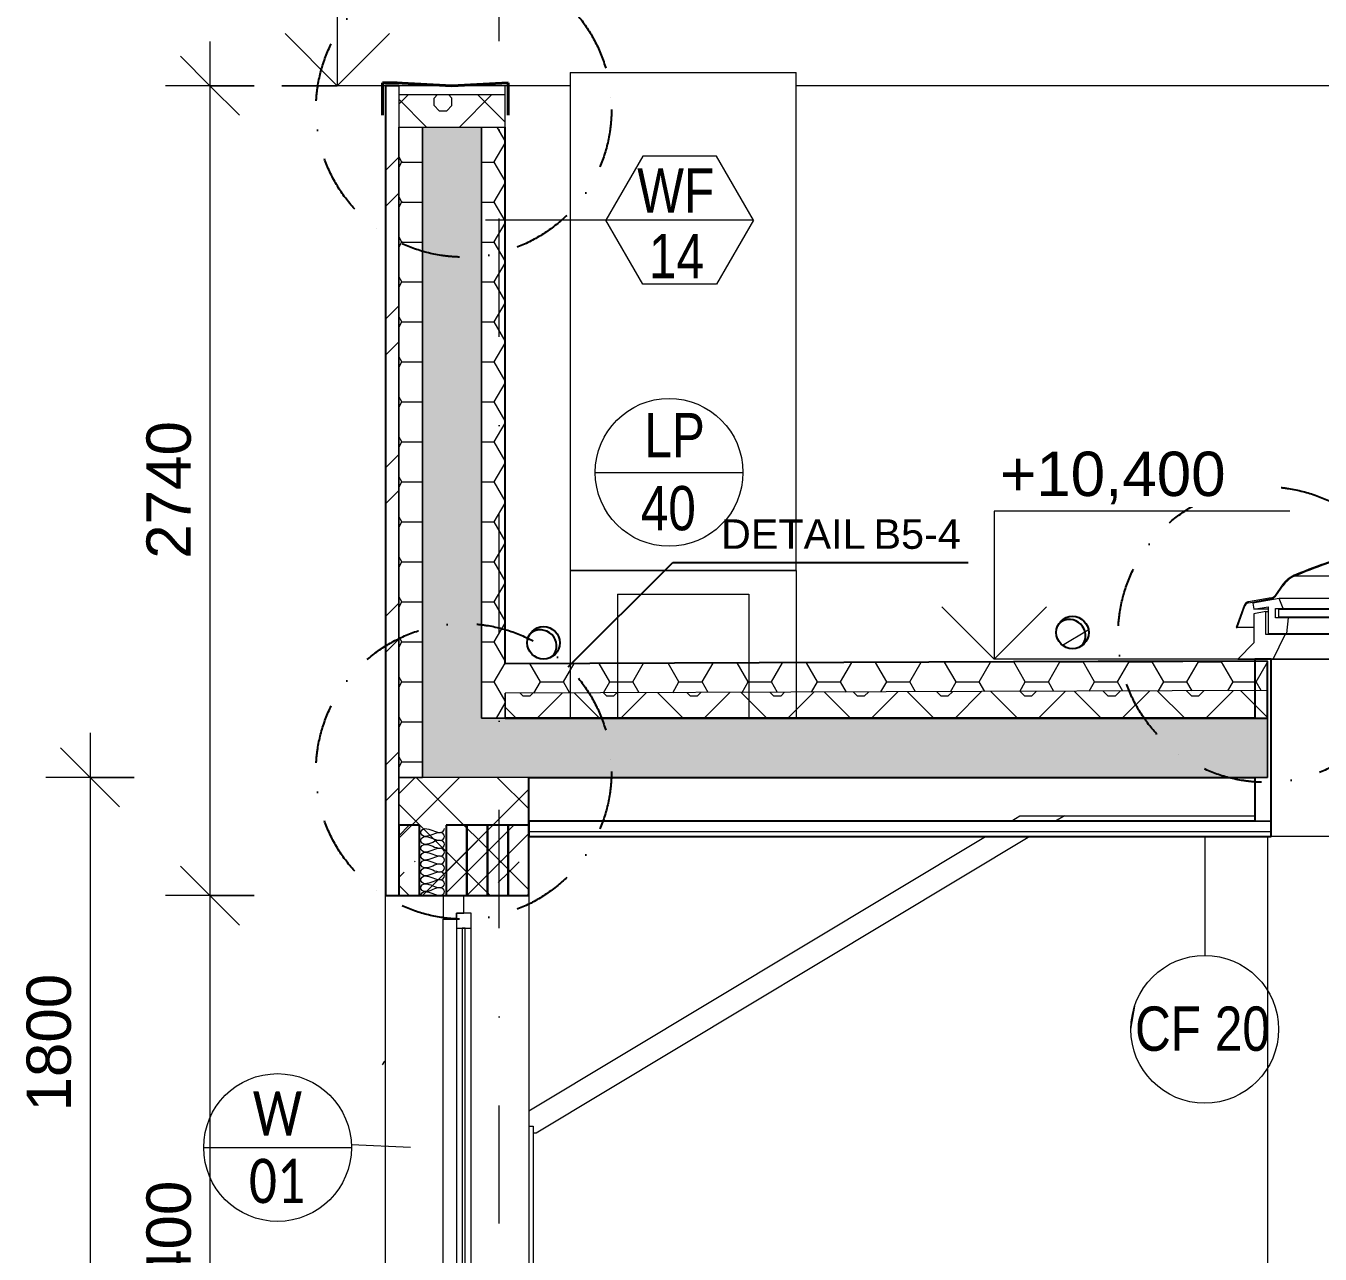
# Model space of a CAD drawing. Header units: millimetres. Extents: x -9657 to 178820, y -8645 to 72638.
# Drawn here: x -7003 to -2624, y 8387 to 12542 of the extents above; entities that cross this region are included whole.
import ezdxf

# ---------------------------------------------------------------- set-up
doc = ezdxf.new("R2010")
doc.units = ezdxf.units.MM
doc.linetypes.add('HA_DashDot_10mm-S3mm', pattern=[1000, 400, -300, 0, -300])
doc.linetypes.add('HA_DashDot_4mm-S1mm', pattern=[400, 200, -100, 0, -100])
for name, color, linetype, lineweight in [('A-____-____-DIMS', 9, 'Continuous', 5), ('A-____-____-DIMS-100', 9, 'Continuous', 5), ('A-CLNG-____-IDEN', 9, 'Continuous', 9), ('A-CLNG-____-MCUT', 9, 'Continuous', 25), ('A-CLNG-____-OTLN', 9, 'Continuous', 9), ('A-DETL-____-OTLN', 9, 'Continuous', 25), ('A-DETL-____-THIN', 9, 'Continuous', 9), ('A-DETL-____-WIDE', 9, 'Continuous', 40), ('A-DETL-GENF-OTLN', 9, 'Continuous', 9), ('A-FLOR-____-MCUT', 9, 'Continuous', 25), ('A-FLOR-____-OVHD', 9, 'HA_DashDot_4mm-S1mm', 25), ('A-FLOR-____-PATT', 9, 'Continuous', 25), ('A-GENM-____-MCUT', 9, 'Continuous', 25), ('A-GENM-____-OTLN', 9, 'Continuous', 9), ('A-GLAZ-____-IDEN', 9, 'Continuous', 9), ('A-GLAZ-____-MCUT', 9, 'Continuous', 5), ('A-GLAZ-____-OTLN', 9, 'Continuous', 5), ('A-ROOF-____-MCUT', 9, 'Continuous', 25), ('A-ROOF-____-OTLN', 9, 'Continuous', 9), ('A-ROOF-____-PATT', 9, 'Continuous', 25), ('A-WALL-____-MCUT', 9, 'Continuous', 25), ('A-WALL-____-OTLN', 9, 'Continuous', 9), ('A-WALL-____-PATT', 9, 'Continuous', 25), ('G-____-____-DIMS', 9, 'Continuous', 5), ('G-____-____-TEXT', 9, 'Continuous', 5), ('I-WALL-____-MCUT', 9, 'Continuous', 25), ('I-WALL-____-OTLN', 9, 'Continuous', 9), ('S-GRID-____-OTLN', 9, 'Continuous', 5)]:
    doc.layers.add(name, color=color, linetype=linetype, lineweight=lineweight)
doc.styles.add('Arial_1', font='arial.ttf', dxfattribs={"height": 150})
doc.styles.add('Arial_2', font='arial.ttf', dxfattribs={"height": 100})
doc.styles.add('Arial_3', font='arial.ttf', dxfattribs={"width": 0.8, "height": 150})
doc.styles.add('Calibri', font='calibri.ttf', dxfattribs={"width": 0.8, "height": 150})
doc.dimstyles.new('Inner_Dimensions_1', dxfattribs={"dimscale": 304.8, "dimtxt": 153.03891, "dimasz": 0.656168, "dimexe": 0.492126, "dimexo": 0.0625, "dimgap": 0.065617, "dimtad": 1, "dimdec": 0, "dimzin": 0, "dimdsep": 46, "dimtxsty": 'Arial_1', "dimblk1": 'OBLIQUE', "dimblk2": 'OBLIQUE', "dimsah": 1, "dimcen": 0.09, "dimdle": 0.492126, "dimazin": 0, "dimtfac": 1, "dimtdec": 4, "dimtix": 1, "dimtmove": 0, "dimatfit": 3, "dimfxl": 0.492126, "dimfxlon": 1, "dimtvp": 1, "dimtolj": 1, "dimtzin": 0, "dimlwd": 9, "dimlwe": 9, "dimarcsym": 2})
pattern_1 = [(0, (-4910.684, 1865.4), (117.188, 67.658), [78.125, -156.25]), (120, (-4910.684, 1865.4), (-117.18755, 67.6588), [78.125, -156.25]), (60, (-4910.684, 1865.4), (0.00045, 135.3168), [0, -156.25, 78.125, 0])]
pattern_2 = [(45, (-4839.97, 1865.4), (-141.4214, 141.4214), []), (0, (-4614.63, 1931.64), (141.421, 141.421), [25, -257.843]), (45, (-4589.63, 1931.64), (-141.4214, 141.4214), [25, -175]), (90, (-4571.95, 1949.32), (-141.421, 141.421), [25, -257.843]), (135, (-4571.95, 1974.32), (-141.4214, -141.4214), [25, -175]), (0, (-4614.63, 1992), (141.421, 141.421), [25, -257.843]), (45, (-4632.3, 1974.32), (-141.4214, 141.4214), [25, -175]), (90, (-4632.31, 1949.32), (-141.421, 141.421), [25, -257.843]), (135, (-4614.63, 1931.64), (-141.4214, -141.4214), [25, -175]), (135, (-4647.13, 1865.4), (-141.4214, -141.4214), [])]
pattern_3 = [(45, (-4910.68, 1865.4), (-176.777, 176.777), []), (45, (-4839.97, 1865.4), (-176.777, 176.777), []), (45, (-4698.55, 1865.4), (-106.066, 247.487), [100, -50, 3.353, -46.647])]

# ---------------------------------------------------------------- blocks, each defined once
blk = doc.blocks.new('HA_WD_SinglePanel - 1000x2400-1662822-ŘEZ 3-3 OBJEKT C')
at = {"layer": 'A-GLAZ-____-MCUT', "color": 250}
for p, q in [((-5521.8, 6450), (-5591.8, 6450)), ((-5591.8, 6450), (-5591.8, 6370)), ((-5521.8, 6390), (-5521.8, 6450)), ((-5591.8, 6370), (-5546.8, 6370)), ((-5496.8, 6390), (-5546.8, 6390)), ((-5546.8, 6390), (-5546.8, 6340)), ((-5546.8, 6370), (-5546.8, 6390)), ((-5546.8, 6390), (-5521.8, 6390)), ((-5496.8, 6340), (-5496.8, 6390)), ((-5546.8, 6340), (-5496.8, 6340)), ((-5526.8, 6340), (-5526.8, 4160)), ((-5516.8, 6340), (-5526.8, 6340)), ((-5516.8, 4160), (-5516.8, 6340)), ((-5546.8, 4130), (-5591.8, 4130)), ((-5591.8, 4130), (-5591.8, 4050)), ((-5496.8, 4160), (-5546.8, 4160)), ((-5546.8, 4160), (-5546.8, 4110)), ((-5546.8, 4110), (-5546.8, 4130)), ((-5526.8, 4160), (-5516.8, 4160)), ((-5496.8, 4110), (-5496.8, 4160)), ((-5546.8, 4110), (-5496.8, 4110)), ((-5521.8, 4110), (-5546.8, 4110)), ((-5521.8, 4050), (-5521.8, 4110)), ((-5591.8, 4050), (-5521.8, 4050))]:
    blk.add_line(p, q, dxfattribs=at)
at = {"layer": 'A-GLAZ-____-OTLN', "color": 250}
for p, q in [((-5591.8, 4130), (-5591.8, 6370)), ((-5546.8, 6340), (-5546.8, 4160)), ((-5496.8, 4160), (-5496.8, 6340))]:
    blk.add_line(p, q, dxfattribs=at)
blk = doc.blocks.new('Roof-Windows_VELUX_CXP_ISD-1 - CXP size 900x1200 _090120_-1781143-ŘEZ 3-3 OBJEKT C')
at = {"layer": 'A-GLAZ-____-MCUT', "color": 250}
for p, q in [((-1913.6, 10754.5), (-2509.9, 10754.5)), ((-2509.9, 10751.4), (-1913.6, 10751.4)), ((-2752.2, 10649.9), (-2776.1, 10615.7)), ((-2773.7, 10614), (-2749.8, 10648.2)), ((-2711.5, 10683.8), (-2710.2, 10681)), ((-2710.2, 10681), (-2711.5, 10683.8)), ((-1713.4, 10681), (-1712.1, 10683.8)), ((-1712.1, 10683.8), (-1713.4, 10681)), ((-1673.8, 10648.2), (-1649.9, 10614)), ((-1647.5, 10615.7), (-1671.3, 10649.9)), ((-2789.1, 10607.4), (-2865.9, 10593.9)), ((-2865.4, 10590.9), (-2788.5, 10604.5)), ((-2762.5, 10605.1), (-2852.1, 10589.3)), ((-2749.3, 10570.8), (-2762.5, 10605.1)), ((-1661.1, 10605.1), (-1674.3, 10570.8)), ((-1571.4, 10589.3), (-1661.1, 10605.1)), ((-1635.1, 10604.5), (-1558.2, 10590.9)), ((-1557.7, 10593.9), (-1634.5, 10607.4)), ((-2881.3, 10581), (-2908.3, 10506.9)), ((-2905.1, 10506.9), (-2878.4, 10580)), ((-2852.1, 10589.3), (-2848.5, 10568.6)), ((-2848.5, 10568.6), (-2799.3, 10577.3)), ((-2807.3, 10560.7), (-2848.3, 10553.4)), ((-2807.3, 10483), (-2807.3, 10560.7)), ((-2799.3, 10577.3), (-2799.3, 10487.2)), ((-2775.3, 10539.2), (-2775.3, 10570.8)), ((-2775.3, 10570.8), (-2749.3, 10570.8)), ((-1659.1, 10567.4), (-2764.5, 10567.4)), ((-2764.5, 10567.4), (-2764.5, 10543.4)), ((-1674.3, 10570.8), (-1648.3, 10570.8)), ((-1659.1, 10543.4), (-1659.1, 10567.4)), ((-1648.3, 10570.8), (-1648.3, 10539.2)), ((-1624.3, 10487.2), (-1624.3, 10577.3)), ((-1624.3, 10577.3), (-1575.1, 10568.6)), ((-1575.3, 10553.4), (-1616.3, 10560.7)), ((-1616.3, 10560.7), (-1616.3, 10483)), ((-1575.1, 10568.6), (-1571.4, 10589.3)), ((-1545.2, 10580), (-1518.5, 10506.9)), ((-1515.3, 10506.9), (-1542.3, 10581)), ((-2848.3, 10553.4), (-2848.3, 10454.7)), ((-2731.1, 10539.2), (-2775.3, 10539.2)), ((-2764.5, 10543.4), (-1659.1, 10543.4)), ((-2736.6, 10487.2), (-2731.1, 10539.2)), ((-1648.3, 10539.2), (-1692.5, 10539.2)), ((-1692.5, 10539.2), (-1687, 10487.2)), ((-1575.3, 10454.7), (-1575.3, 10553.4)), ((-2908.3, 10506.9), (-2905.1, 10506.9)), ((-2742.6, 10483), (-2807.3, 10483)), ((-2799.3, 10487.2), (-2736.6, 10487.2)), ((-2782.3, 10400), (-2742.6, 10483)), ((-1687, 10487.2), (-1624.3, 10487.2)), ((-1681, 10483), (-1641.3, 10400)), ((-1616.3, 10483), (-1681, 10483)), ((-1518.5, 10506.9), (-1515.3, 10506.9)), ((-2848.3, 10454.7), (-2901.8, 10400)), ((-1521.8, 10400), (-1575.3, 10454.7)), ((-2901.8, 10400), (-2782.3, 10400)), ((-1641.3, 10400), (-1521.8, 10400))]:
    blk.add_line(p, q, dxfattribs=at)
for centre, radius, start, end in [((-2074.8, 9191.5), 1622.4, 105.5571, 113.1042), ((-2074.8, 9191.5), 1619.4, 105.5867, 113.1019), ((-2348.8, 9191.5), 1622.4, 66.8958, 74.4429), ((-2348.8, 9191.5), 1619.4, 66.8981, 74.4133), ((-2670.2, 10592.7), 100, 114.3422, 145.0985), ((-2670.2, 10592.7), 97, 114.3422, 145.0985), ((-1753.4, 10592.7), 97, 34.9015, 65.6578), ((-1753.4, 10592.7), 100, 34.9015, 65.6578), ((-2792.5, 10627.1), 20, 279.9932, 325.0985), ((-2792.5, 10627.1), 23, 279.9932, 325.0985), ((-1631.1, 10627.1), 23, 214.9015, 260.0068), ((-1631.1, 10627.1), 20, 214.9015, 260.0068), ((-2862.5, 10574.2), 20, 99.9932, 159.9502), ((-2862.5, 10574.2), 17, 99.9932, 159.9502), ((-1561.1, 10574.2), 17, 20.0498, 80.0068), ((-1561.1, 10574.2), 20, 20.0498, 80.0068)]:
    blk.add_arc(centre, radius, start, end, dxfattribs=at)
at = {"layer": 'A-GLAZ-____-OTLN', "color": 250}
for p, q in [((-2059.3, 10787.9), (-2364.3, 10787.9)), ((-1713.4, 10681), (-2710.2, 10681)), ((-1713.4, 10681), (-2710.2, 10681)), ((-1661.1, 10605.1), (-2762.5, 10605.1)), ((-2799.3, 10568.6), (-2848.5, 10568.6)), ((-2807.3, 10560.7), (-2799.3, 10560.7)), ((-2749.3, 10570.8), (-1674.3, 10570.8)), ((-1575.1, 10568.6), (-1624.3, 10568.6)), ((-1624.3, 10560.7), (-1616.3, 10560.7)), ((-1692.5, 10539.2), (-2731.1, 10539.2)), ((-2848.3, 10506.9), (-2905.1, 10506.9)), ((-1681, 10483), (-2742.6, 10483)), ((-2736.6, 10487.2), (-1687, 10487.2)), ((-1518.5, 10506.9), (-1575.3, 10506.9)), ((-2782.3, 10400), (-1641.3, 10400))]:
    blk.add_line(p, q, dxfattribs=at)
for points in [[(-2364.3, 10787.9), (-2388.8, 10783.4), (-2437.6, 10773.4), (-2485.9, 10761.2), (-2509.9, 10754.5)], [(-2059.3, 10787.9), (-2034.8, 10783.4), (-1985.9, 10773.4), (-1937.6, 10761.2), (-1913.6, 10754.5)], [(-2567.4, 10734.2), (-2547.5, 10740.5), (-2527.4, 10746.5), (-2507.3, 10752.1)], [(-1916.3, 10752.1), (-1895.8, 10746.4), (-1875.3, 10740.3), (-1855, 10733.8)], [(-2710.2, 10681), (-2675.3, 10695.9), (-2639.8, 10709.6), (-2603.9, 10722)], [(-1819.7, 10722), (-1783.8, 10709.6), (-1748.4, 10695.9), (-1713.4, 10681)], [(-2734.4, 10665.4), (-2733, 10666.7), (-2731.5, 10667.9), (-2730, 10669.1)], [(-1693.6, 10669.1), (-1692.1, 10667.9), (-1690.6, 10666.7), (-1689.2, 10665.4)], [(-2788.5, 10604.5), (-2787, 10604.7), (-2784.1, 10605.5), (-2780.1, 10607.6), (-2776.5, 10610.4), (-2774.5, 10612.7), (-2773.7, 10614)], [(-1649.9, 10614), (-1649.1, 10612.7), (-1647.1, 10610.4), (-1643.5, 10607.6), (-1639.5, 10605.5), (-1636.6, 10604.7), (-1635.1, 10604.5)]]:
    blk.add_open_spline(points, degree=3, dxfattribs=at)
for points, knots in [([(-2523.5, 10750.6), (-2529.3, 10749), (-2551, 10742.6), (-2572.5, 10735.8), (-2588.3, 10730.5)], [0.4504462, 0.4504462, 0.4504462, 0.4504462, 0.5, 0.6371976, 0.6371976, 0.6371976, 0.6371976]), ([(-2446.3, 10770.8), (-2448.6, 10770.3), (-2457.2, 10768.2), (-2465.8, 10766.1), (-2472.1, 10764.5)], [0.23055033, 0.23055033, 0.23055033, 0.23055033, 0.25, 0.3038544, 0.3038544, 0.3038544, 0.3038544]), ([(-1951.5, 10764.5), (-1957.8, 10766.1), (-1966.4, 10768.2), (-1975, 10770.3), (-1977.3, 10770.8)], [-0.3038544, -0.3038544, -0.3038544, -0.3038544, -0.25, -0.23055033, -0.23055033, -0.23055033, -0.23055033]), ([(-1835.3, 10730.5), (-1851, 10735.8), (-1872.6, 10742.6), (-1894.3, 10749), (-1900.1, 10750.6)], [-0.6371976, -0.6371976, -0.6371976, -0.6371976, -0.5, -0.4504462, -0.4504462, -0.4504462, -0.4504462]), ([(-2618.7, 10720), (-2621.5, 10719), (-2652.7, 10707.8), (-2683.6, 10695.7), (-2711.5, 10683.8)], [0.7257366, 0.7257366, 0.7257366, 0.7257366, 0.75, 1, 1, 1, 1]), ([(-1712.1, 10683.8), (-1740, 10695.7), (-1770.9, 10707.8), (-1802.1, 10719), (-1804.9, 10720)], [-1, -1, -1, -1, -0.75, -0.7257366, -0.7257366, -0.7257366, -0.7257366]), ([(-2736.4, 10667.7), (-2737.9, 10666.3), (-2743.7, 10660.9), (-2748.8, 10654.8), (-2752.2, 10649.9)], [0.5552585, 0.5552585, 0.5552585, 0.5552585, 0.6666667, 1, 1, 1, 1]), ([(-2711.5, 10683.8), (-2716.9, 10681.3), (-2723.8, 10677.4), (-2730.3, 10672.7), (-2731.8, 10671.4)], [0, 0, 0, 0, 0.3333333, 0.4447415, 0.4447415, 0.4447415, 0.4447415]), ([(-1691.8, 10671.4), (-1693.3, 10672.7), (-1699.7, 10677.4), (-1706.6, 10681.3), (-1712.1, 10683.8)], [-0.4447415, -0.4447415, -0.4447415, -0.4447415, -0.3333333, 0, 0, 0, 0]), ([(-1671.3, 10649.9), (-1674.8, 10654.8), (-1679.9, 10660.9), (-1685.7, 10666.3), (-1687.2, 10667.7)], [-1, -1, -1, -1, -0.6666667, -0.5552585, -0.5552585, -0.5552585, -0.5552585]), ([(-2865.9, 10593.9), (-2867.7, 10593.6), (-2870.2, 10592.8), (-2873.2, 10591.1), (-2875, 10589.8), (-2876.3, 10588.6), (-2877.5, 10587.4), (-2879.4, 10585), (-2880.7, 10582.7), (-2881.3, 10581)], [0, 0, 0, 0, 0.25, 0.375, 0.5, 0.5625, 0.625, 0.75, 1, 1, 1, 1]), ([(-1542.3, 10581), (-1543, 10582.7), (-1544.1, 10585), (-1546.3, 10587.7), (-1547.9, 10589.2), (-1549.3, 10590.3), (-1550.7, 10591.3), (-1553.4, 10592.8), (-1555.9, 10593.6), (-1557.7, 10593.9)], [-1, -1, -1, -1, -0.75, -0.625, -0.5, -0.4375, -0.375, -0.25, 0, 0, 0, 0])]:
    blk.add_open_spline(points, degree=3, knots=knots, dxfattribs=at)
blk = doc.blocks.new('HA_GM_Gutter_Facade - HA_GM_Gutter_Facade TP02-2051029-ŘEZ 3-3 OBJEKT C')
at = {"layer": 'A-GENM-____-OTLN', "color": 50}
for p, q in [((-5796.3, 9027), (-5788.8, 9040)), ((-5788.8, 9040), (-5786.8, 9040))]:
    blk.add_line(p, q, dxfattribs=at)
blk = doc.blocks.new('HA_GM_Generic Box - VRV Jednotka-1789997-ŘEZ 3-3 OBJEKT C')
at = {"layer": 'A-GENM-____-OTLN', "color": 50}
for p, q in [((-5161.8, 12385), (-4396.8, 12385)), ((-5161.8, 12385), (-5161.8, 10700)), ((-4396.8, 10700), (-4396.8, 12385)), ((-4396.8, 10700), (-5161.8, 10700))]:
    blk.add_line(p, q, dxfattribs=at)
blk = doc.blocks.new('TB_Porotherm KP7_1250mm - TB_Porotherm KP7_1250mm-V24-ŘEZ 3-3 OBJEKT C')
at = {"layer": 'A-GENM-____-OTLN', "lineweight": 5}
h = blk.add_hatch(dxfattribs=at)
h.set_pattern_fill('FP_8', color=256, style=0, pattern_type=2)
h.set_pattern_definition(pattern_3)
h.paths.add_polyline_path([(-5301.8, 9600), (-5301.8, 9838), (-5371.8, 9838), (-5371.8, 9600)])
at = {"layer": 'A-GENM-____-MCUT', "color": 10}
for p, q in [((-5301.8, 9838), (-5371.8, 9838)), ((-5371.8, 9838), (-5371.8, 9600)), ((-5301.8, 9600), (-5301.8, 9838)), ((-5371.8, 9600), (-5301.8, 9600))]:
    blk.add_line(p, q, dxfattribs=at)
blk = doc.blocks.new('TB_Porotherm KP7_1250mm - TB_Porotherm KP7_1250mm-V25-ŘEZ 3-3 OBJEKT C')
at = {"layer": 'A-GENM-____-OTLN', "lineweight": 5}
h = blk.add_hatch(dxfattribs=at)
h.set_pattern_fill('FP_8', color=256, style=0, pattern_type=2)
h.set_pattern_definition(pattern_3)
h.paths.add_polyline_path([(-5371.8, 9600), (-5371.8, 9838), (-5441.8, 9838), (-5441.8, 9600)])
at = {"layer": 'A-GENM-____-MCUT', "color": 10}
for p, q in [((-5371.8, 9838), (-5441.8, 9838)), ((-5441.8, 9838), (-5441.8, 9600)), ((-5371.8, 9600), (-5371.8, 9838)), ((-5441.8, 9600), (-5371.8, 9600))]:
    blk.add_line(p, q, dxfattribs=at)
blk = doc.blocks.new('TB_Porotherm KP7_1250mm - TB_Porotherm KP7_1250mm-V26-ŘEZ 3-3 OBJEKT C')
at = {"layer": 'A-GENM-____-OTLN', "lineweight": 5}
h = blk.add_hatch(dxfattribs=at)
h.set_pattern_fill('FP_8', color=256, style=0, pattern_type=2)
h.set_pattern_definition(pattern_3)
h.paths.add_polyline_path([(-5441.8, 9600), (-5441.8, 9838), (-5511.8, 9838), (-5511.8, 9600)])
at = {"layer": 'A-GENM-____-MCUT', "color": 10}
for p, q in [((-5441.8, 9838), (-5511.8, 9838)), ((-5511.8, 9838), (-5511.8, 9600)), ((-5441.8, 9600), (-5441.8, 9838)), ((-5511.8, 9600), (-5441.8, 9600))]:
    blk.add_line(p, q, dxfattribs=at)
blk = doc.blocks.new('TB_Porotherm KP7_1250mm - TB_Porotherm KP7_1250mm-V27-ŘEZ 3-3 OBJEKT C')
at = {"layer": 'A-GENM-____-OTLN', "lineweight": 5}
h = blk.add_hatch(dxfattribs=at)
h.set_pattern_fill('FP_8', color=256, style=0, pattern_type=2)
h.set_pattern_definition(pattern_3)
h.paths.add_polyline_path([(-5511.8, 9600), (-5511.8, 9838), (-5581.8, 9838), (-5581.8, 9600)])
at = {"layer": 'A-GENM-____-MCUT', "color": 10}
for p, q in [((-5511.8, 9838), (-5581.8, 9838)), ((-5581.8, 9838), (-5581.8, 9600)), ((-5511.8, 9600), (-5511.8, 9838)), ((-5581.8, 9600), (-5511.8, 9600))]:
    blk.add_line(p, q, dxfattribs=at)
blk = doc.blocks.new('TB_Porotherm KP7_1250mm - TB_Porotherm KP7_1250mm-V28-ŘEZ 3-3 OBJEKT C')
at = {"layer": 'A-GENM-____-OTLN', "lineweight": 5}
h = blk.add_hatch(dxfattribs=at)
h.set_pattern_fill('FP_8', color=256, style=0, pattern_type=2)
h.set_pattern_definition(pattern_3)
h.paths.add_polyline_path([(-5741.8, 9600), (-5671.8, 9600), (-5671.8, 9838), (-5741.8, 9838)])
at = {"layer": 'A-GENM-____-MCUT', "color": 10}
for p, q in [((-5671.8, 9838), (-5741.8, 9838)), ((-5741.8, 9838), (-5741.8, 9600)), ((-5671.8, 9600), (-5671.8, 9838)), ((-5741.8, 9600), (-5671.8, 9600))]:
    blk.add_line(p, q, dxfattribs=at)
blk = doc.blocks.new('HA_GM_Opening_Circle_WallBased - Default-2049002-ŘEZ 3-3 OBJEKT C')
at = {"layer": 'A-DETL-GENF-OTLN', "color": 10, "lineweight": 25}
blk.add_circle((-3461.8, 10490), 55, dxfattribs=at)
blk.add_arc((-3472.8, 10479), 55, 323.1301, 126.8699, dxfattribs=at)
blk = doc.blocks.new('HA_GM_Opening_Circle_WallBased - Default-2049040-ŘEZ 3-3 OBJEKT C')
at = {"layer": 'A-DETL-GENF-OTLN', "color": 10, "lineweight": 25}
blk.add_circle((-5251.8, 10455), 55, dxfattribs=at)
blk.add_arc((-5262.8, 10444), 55, 323.1301, 126.8699, dxfattribs=at)
blk = doc.blocks.new('185-01_OBJEKT C_Central_rvt-1-ŘEZ 3-3 OBJEKT C')
at = {"layer": 'A-FLOR-____-PATT', "lineweight": 9}
h = blk.add_hatch(color=254, dxfattribs=at)
h.paths.add_polyline_path([(-5661.8, 10000), (-2801.8, 10000), (-2801.8, 10200), (-5661.8, 10200)])
h.paths.add_polyline_path([(-726.8, 10000), (-476.8, 10000), (-476.8, 10200), (-1621.8, 10200), (-1621.8, 10000), (-824.9, 10000)])
at = {"layer": 'A-ROOF-____-PATT', "lineweight": 5}
h = blk.add_hatch(dxfattribs=at)
h.set_pattern_fill('FP_5', color=250, style=0, pattern_type=2)
h.set_pattern_definition(pattern_1)
h.paths.add_polyline_path([(-5381.8, 10284.3), (-2801.8, 10293.4), (-2801.8, 10393.4), (-5381.8, 10384.3)])
h.paths.add_polyline_path([(-1621.8, 10297.5), (-926.8, 10300), (-926.8, 10400), (-1621.8, 10397.6)])
h = blk.add_hatch(dxfattribs=at)
h.set_pattern_fill('FP_1', color=250, style=0, pattern_type=2)
h.set_pattern_definition(pattern_2)
h.paths.add_polyline_path([(-5381.8, 10200), (-2801.8, 10200), (-2801.8, 10293.4), (-5381.8, 10284.3), (-5381.8, 10263)])
h.paths.add_polyline_path([(-926.8, 10200), (-926.8, 10300), (-1621.8, 10297.5), (-1621.8, 10200), (-1521.8, 10200)])
at = {"layer": 'A-WALL-____-PATT', "lineweight": 5}
h = blk.add_hatch(dxfattribs=at)
h.set_pattern_fill('FP_6', color=250, style=0, pattern_type=2)
h.set_pattern_definition([(45, (-4910.7, 1865.4), (-251.447, 251.447), []), (45, (-4910.7, 2246.4), (-251.447, 251.447), [])])
h.paths.add_polyline_path([(-5786.8, 3300), (-5741.8, 3300), (-5741.8, 4050), (-5786.8, 4050)])
h.paths.add_polyline_path([(-5786.8, 6450), (-5741.8, 6450), (-5741.8, 7200), (-5786.8, 7200)])
h.paths.add_polyline_path([(-5741.8, 9600), (-5741.8, 12340), (-5786.8, 12340), (-5786.8, 9600)])
h = blk.add_hatch(dxfattribs=at)
h.set_pattern_fill('FP_5', color=250, style=0, pattern_type=2)
h.set_pattern_definition(pattern_1)
h.paths.add_polyline_path([(-5661.8, 10000), (-5661.8, 12200), (-5741.8, 12200), (-5741.8, 10000), (-5703.3, 10000)])
at = {"layer": 'A-WALL-____-PATT', "lineweight": 9}
blk.add_hatch(color=254, dxfattribs=at).paths.add_polyline_path([(-5461.8, 10200), (-5461.8, 12200), (-5661.8, 12200), (-5661.8, 10200), (-5529.1, 10200)])
at = {"layer": 'A-WALL-____-PATT', "lineweight": 5}
h = blk.add_hatch(dxfattribs=at)
h.set_pattern_fill('FP_5', color=250, style=0, pattern_type=2)
h.set_pattern_definition(pattern_1)
h.paths.add_polyline_path([(-5442, 10200), (-5381.8, 10200), (-5381.8, 12200), (-5461.8, 12200), (-5461.8, 10200)])
h = blk.add_hatch(dxfattribs=at)
h.set_pattern_fill('FP_2', color=250, style=0, pattern_type=2)
h.set_pattern_definition([(45, (-4910.68, 1865.4), (-212.132, 212.132), []), (45, (-4760.68, 1865.4), (-212.132, 212.132), []), (315, (-4910.68, 1865.4), (212.132, 212.132), []), (315, (-4760.68, 1865.4), (212.132, 212.132), [])])
h.paths.add_polyline_path([(-5741.8, 7070), (-5661.8, 7070), (-5661.8, 7200), (-5741.8, 7200)])
h.paths.add_polyline_path([(-5741.8, 9600), (-5301.8, 9600), (-5301.8, 10000), (-5741.8, 10000), (-5741.8, 9950.5)])
at = {"layer": 'A-CLNG-____-MCUT', "color": 10}
for p, q in [((-2844.3, 9852), (-5301.8, 9852)), ((-5301.8, 9852), (-5301.8, 9800)), ((-2789.3, 9800), (-2789.3, 9852)), ((-5301.8, 9800), (-2789.3, 9800))]:
    blk.add_line(p, q, dxfattribs=at)
at = {"layer": 'A-CLNG-____-MCUT', "color": 50, "lineweight": 9}
for p, q in [((-2789.3, 9816), (-5301.8, 9816)), ((-2789.3, 9852), (-2844.3, 9852))]:
    blk.add_line(p, q, dxfattribs=at)
at = {"layer": 'A-CLNG-____-OTLN', "color": 50}
blk.add_line((-1634.3, 9800), (-2789.3, 9800), dxfattribs=at)
at = {"layer": 'A-FLOR-____-MCUT', "color": 50, "lineweight": 9}
for p, q in [((-5661.8, 10200), (-5661.8, 10000)), ((-5381.8, 10200), (-5461.8, 10200)), ((-2801.8, 10200), (-2844.3, 10200)), ((-2801.8, 10000), (-2801.8, 10200)), ((-2844.3, 10000), (-2801.8, 10000))]:
    blk.add_line(p, q, dxfattribs=at)
at = {"layer": 'A-FLOR-____-MCUT', "color": 10}
for p, q in [((-2844.3, 10200), (-5381.8, 10200)), ((-5301.8, 10000), (-2844.3, 10000))]:
    blk.add_line(p, q, dxfattribs=at)
at = {"layer": 'A-ROOF-____-MCUT', "color": 10}
for p, q in [((-2801.8, 10200), (-2801.8, 10393.4)), ((-5381.8, 10200), (-2801.8, 10200))]:
    blk.add_line(p, q, dxfattribs=at)
at = {"layer": 'A-ROOF-____-MCUT', "color": 50, "lineweight": 9}
blk.add_line((-5381.8, 10284.3), (-5381.8, 10200), dxfattribs=at)
at = {"layer": 'A-ROOF-____-MCUT', "color": 10, "flags": 128}
blk.add_lwpolyline([(-2801.8, 10393.4), (-3088.5, 10392.4), (-3375.1, 10391.4), (-3661.8, 10390.4), (-3948.5, 10389.4), (-4235.1, 10388.3), (-4521.8, 10387.3), (-4808.5, 10386.3), (-5095.1, 10385.3), (-5381.8, 10384.3)], dxfattribs=at)
at = {"layer": 'A-ROOF-____-MCUT', "color": 50, "lineweight": 9, "flags": 128}
blk.add_lwpolyline([(-2801.8, 10293.4), (-4091.8, 10288.8), (-5381.8, 10284.3)], dxfattribs=at)
at = {"layer": 'A-ROOF-____-OTLN', "color": 50}
for p, q in [((-3495.1, 10446.8), (-3408.8, 10498.7)), ((-3489.2, 9870), (-3519.1, 9852)), ((-3605.7, 9800), (-5276.8, 8795.9)), ((-5276.8, 8795.9), (-5286.8, 8795.9))]:
    blk.add_line(p, q, dxfattribs=at)
at = {"layer": 'A-WALL-____-MCUT', "color": 10}
for p, q in [((-5741.8, 12340), (-5786.8, 12340)), ((-5786.8, 12340), (-5786.8, 9600)), ((-5381.8, 10384.3), (-5381.8, 12200)), ((-5301.8, 9600), (-5301.8, 10000)), ((-5786.8, 9600), (-5741.8, 9600)), ((-5741.8, 9600), (-5301.8, 9600))]:
    blk.add_line(p, q, dxfattribs=at)
at = {"layer": 'A-WALL-____-MCUT', "color": 50, "lineweight": 9}
for p, q in [((-5741.8, 10000), (-5741.8, 12200)), ((-5741.8, 12200), (-5741.8, 10000)), ((-5661.8, 12200), (-5661.8, 10200)), ((-5661.8, 10200), (-5661.8, 12200)), ((-5461.8, 10200), (-5461.8, 12200)), ((-5461.8, 12200), (-5461.8, 10200)), ((-5381.8, 10200), (-5381.8, 10284.3)), ((-5661.8, 10000), (-5661.8, 10200)), ((-5461.8, 10200), (-5381.8, 10200)), ((-2844.3, 10200), (-2801.8, 10200)), ((-2801.8, 10200), (-2801.8, 10000)), ((-5741.8, 9600), (-5741.8, 10000)), ((-5741.8, 10000), (-5661.8, 10000)), ((-5661.8, 10000), (-5741.8, 10000)), ((-5741.8, 10000), (-5741.8, 9600)), ((-5301.8, 10000), (-5661.8, 10000)), ((-2801.8, 10000), (-2844.3, 10000)), ((-2844.3, 9852), (-2789.3, 9852))]:
    blk.add_line(p, q, dxfattribs=at)
at = {"layer": 'A-WALL-____-OTLN', "color": 50}
for p, q in [((-5161.8, 12340), (-5381.8, 12340)), ((-926.8, 12340), (-4396.8, 12340)), ((-3669.6, 9852), (-3639.7, 9870)), ((-3639.7, 9870), (-2844.3, 9870)), ((-5301.8, 8871.3), (-3756.2, 9800)), ((-5786.8, 7200), (-5786.8, 9600)), ((-5301.8, 9600), (-5301.8, 7200)), ((-5301.8, 8820), (-5286.8, 8820)), ((-5286.8, 8820), (-5286.8, 8300))]:
    blk.add_line(p, q, dxfattribs=at)
for centre, start, end in [((-3461.8, 10490), 360, 180), ((-3461.8, 10490), 152.8857, 156.6394), ((-3461.8, 10490), 126.2666, 130.5161), ((-3461.8, 10490), 100.8253, 104.6359), ((-3461.8, 10490), 101.0371, 103.5958), ((-3461.8, 10490), 76.4042, 78.9629), ((-3461.8, 10490), 75.1321, 77.7262), ((-3461.8, 10490), 49.4839, 53.7334), ((-3461.8, 10490), 23.3606, 27.1143), ((-5251.8, 10455), 360, 180), ((-5251.8, 10455), 152.8857, 156.6394), ((-5251.8, 10455), 126.2666, 130.5161), ((-5251.8, 10455), 101.0371, 103.5958), ((-5251.8, 10455), 76.4042, 78.9629), ((-5251.8, 10455), 49.4839, 53.7334), ((-5251.8, 10455), 23.3606, 27.1143), ((-3461.8, 10490), 180, 0), ((-3461.8, 10490), 203.3606, 207.1143), ((-3461.8, 10490), 332.8857, 336.6394), ((-5251.8, 10455), 180, 0), ((-5251.8, 10455), 203.3606, 207.1143), ((-5251.8, 10455), 332.8857, 336.6394), ((-3461.8, 10490), 229.4839, 233.7334), ((-3461.8, 10490), 256.4042, 258.9629), ((-3461.8, 10490), 281.0371, 283.5958), ((-3461.8, 10490), 306.2666, 310.5161), ((-5251.8, 10455), 229.4839, 233.7334), ((-5251.8, 10455), 256.4042, 258.9629), ((-5251.8, 10455), 281.0371, 283.5958), ((-5251.8, 10455), 306.2666, 310.5161)]:
    blk.add_arc(centre, 55, start, end, dxfattribs=at)
at = {"layer": 'I-WALL-____-MCUT', "color": 10}
for p, q in [((-2789.3, 10400), (-2844.3, 10400)), ((-2844.3, 10400), (-2844.3, 10200)), ((-2789.3, 9852), (-2789.3, 10400)), ((-2844.3, 10000), (-2844.3, 9852))]:
    blk.add_line(p, q, dxfattribs=at)
at = {"layer": 'I-WALL-____-OTLN', "color": 50}
blk.add_line((-2801.8, 9800.1), (-2801.8, 7200), dxfattribs=at)
at = {"layer": 'A-GENM-____-OTLN', "color": 50, "lineweight": 9}
for name in ['HA_GM_Generic Box - VRV Jednotka-1789997-ŘEZ 3-3 OBJEKT C', 'HA_GM_Opening_Circle_WallBased - Default-2049002-ŘEZ 3-3 OBJEKT C', 'HA_GM_Opening_Circle_WallBased - Default-2049040-ŘEZ 3-3 OBJEKT C', 'TB_Porotherm KP7_1250mm - TB_Porotherm KP7_1250mm-V28-ŘEZ 3-3 OBJEKT C', 'TB_Porotherm KP7_1250mm - TB_Porotherm KP7_1250mm-V27-ŘEZ 3-3 OBJEKT C', 'TB_Porotherm KP7_1250mm - TB_Porotherm KP7_1250mm-V26-ŘEZ 3-3 OBJEKT C', 'TB_Porotherm KP7_1250mm - TB_Porotherm KP7_1250mm-V25-ŘEZ 3-3 OBJEKT C', 'TB_Porotherm KP7_1250mm - TB_Porotherm KP7_1250mm-V24-ŘEZ 3-3 OBJEKT C', 'HA_GM_Gutter_Facade - HA_GM_Gutter_Facade TP02-2051029-ŘEZ 3-3 OBJEKT C']:
    blk.add_blockref(name, (0, 0), dxfattribs=at)
at = {"layer": 'A-GLAZ-____-OTLN', "color": 50, "lineweight": 9}
for name, p in [('Roof-Windows_VELUX_CXP_ISD-1 - CXP size 900x1200 _090120_-1781143-ŘEZ 3-3 OBJEKT C', (0, 0)), ('HA_WD_SinglePanel - 1000x2400-1662822-ŘEZ 3-3 OBJEKT C', (0, 3150))]:
    blk.add_blockref(name, p, dxfattribs=at)
blk = doc.blocks.new('Spot Elevations - Default-792506-ŘEZ 3-3 OBJEKT C')
at = {"layer": 'G-____-____-DIMS', "lineweight": 9}
for p, q in [((-6949.9, 12840), (-5949.9, 12840)), ((-5949.9, 12840), (-5949.9, 12340)), ((-5949.9, 12340), (-6126.6, 12516.8)), ((-5773.1, 12516.8), (-5949.9, 12340))]:
    blk.add_line(p, q, dxfattribs=at)
blk = doc.blocks.new('DIMBLOCK18-ŘEZ 3-3 OBJEKT C')
at = {"layer": 'A-____-____-DIMS-100', "lineweight": 9}
for p, q in [((-6380.8, 12490), (-6380.8, 9600)), ((-6380.8, 12340), (-6480.8, 12440)), ((-6230.8, 12340), (-6530.8, 12340)), ((-6380.8, 12340), (-6280.8, 12240)), ((-6380.8, 12340), (-6230.8, 12340)), ((-6380.8, 9600), (-6480.8, 9700)), ((-6230.8, 9600), (-6530.8, 9600)), ((-6380.8, 9600), (-6280.8, 9500)), ((-6380.8, 9600), (-6230.8, 9600))]:
    blk.add_line(p, q, dxfattribs=at)
at = {"layer": 'A-____-____-DIMS-100', "color": 0, "lineweight": 9, "insert": (-6595.5, 10739.3), "char_height": 150, "width": 553.765, "attachment_point": 1, "rotation": 90, "line_spacing_factor": 0.941778, "style": 'Arial_1'}
blk.add_mtext('2740', dxfattribs=at)
blk = doc.blocks.new('_Oblique')
at = {"color": 0, "linetype": 'ByBlock', "lineweight": -2}
blk.add_line((-0.5, -0.5), (0.5, 0.5), dxfattribs=at)
blk = doc.blocks.new('DIMBLOCK19-ŘEZ 3-3 OBJEKT C')
at = {"layer": 'A-____-____-DIMS-100', "lineweight": 9}
for p, q in [((-6380.8, 9600), (-6480.8, 9700)), ((-6230.8, 9600), (-6530.8, 9600)), ((-6380.8, 9600), (-6380.8, 7200)), ((-6380.8, 9600), (-6280.8, 9500)), ((-6380.8, 9600), (-6230.8, 9600)), ((-6380.8, 7200), (-6480.8, 7300)), ((-6230.8, 7200), (-6530.8, 7200)), ((-6380.8, 7200), (-6280.8, 7100)), ((-6380.8, 7200), (-6230.8, 7200))]:
    blk.add_line(p, q, dxfattribs=at)
at = {"layer": 'A-____-____-DIMS-100', "color": 0, "lineweight": 9, "insert": (-6595.5, 8169.3), "char_height": 150, "width": 553.765, "attachment_point": 1, "rotation": 90, "line_spacing_factor": 0.941778, "style": 'Arial_1'}
blk.add_mtext('2400', dxfattribs=at)
blk = doc.blocks.new('DIMBLOCK30-ŘEZ 3-3 OBJEKT C')
at = {"layer": 'A-____-____-DIMS-100', "lineweight": 9}
for p, q in [((-6786.5, 10150), (-6786.5, 8200)), ((-6786.5, 10000), (-6886.5, 10100)), ((-6636.5, 10000), (-6936.5, 10000)), ((-6786.5, 10000), (-6686.5, 9900)), ((-6786.5, 10000), (-6636.5, 10000)), ((-6786.5, 8200), (-6886.5, 8300)), ((-6636.5, 8200), (-6936.5, 8200)), ((-6786.5, 8200), (-6686.5, 8100)), ((-6786.5, 8200), (-6636.5, 8200))]:
    blk.add_line(p, q, dxfattribs=at)
at = {"layer": 'A-____-____-DIMS-100', "color": 0, "lineweight": 9, "insert": (-7001.2, 8869.3), "char_height": 150, "width": 553.765, "attachment_point": 1, "rotation": 90, "line_spacing_factor": 0.941778, "style": 'Arial_1'}
blk.add_mtext('1800', dxfattribs=at)
blk = doc.blocks.new('HA_Tag_Ceiling - Group _ Type Mark-1822524-ŘEZ 3-3 OBJEKT C')
at = {"layer": 'A-CLNG-____-IDEN'}
blk.add_line((-3264.3, 9147.5), (-3249.2, 9233), dxfattribs=at)
blk.add_circle((-3014.3, 9147.5), 250, dxfattribs=at)
blk = doc.blocks.new('HA_TAG_WD - Type Mark-1502833-ŘEZ 3-3 OBJEKT C')
at = {"layer": 'A-GLAZ-____-IDEN'}
blk.add_line((-2415.4, 11619.2), (-1915.4, 11619.2), dxfattribs=at)
blk.add_circle((-2165.4, 11619.2), 250, dxfattribs=at)

msp = doc.modelspace()

# ---------------------------------------------------------------- hatches: boundary and pattern name
at = {"layer": 'A-DETL-GENF-OTLN', "lineweight": 5}
h = msp.add_hatch(dxfattribs=at)
h.set_pattern_fill('FP_1', color=250, style=0, pattern_type=2)
h.set_pattern_definition(pattern_2)
h.paths.add_polyline_path([(-5381.8, 12200), (-5381.8, 12310), (-5741.8, 12310), (-5741.8, 12200), (-5529.1, 12200)])

# ---------------------------------------------------------------- linework, layer by layer
at = {"layer": 'A-CLNG-____-IDEN'}
msp.add_line((-3014.3, 9800), (-3014.3, 9397.5), dxfattribs=at)
at = {"layer": 'A-DETL-____-OTLN'}
for p, q in [((-5168.2, 10373.6), (-4814.7, 10727.1)), ((-4814.7, 10727.1), (-3814.7, 10727.1))]:
    msp.add_line(p, q, dxfattribs=at)
at = {"layer": 'A-DETL-____-OTLN', "lineweight": 9}
for points in [[(-5653.5, 9800), (-5659.7, 9800), (-5673.8, 9813.3), (-5659.7, 9826.7), (-5653.5, 9826.7)], [(-5653.5, 9826.7), (-5635.1, 9826.7), (-5618.5, 9813.3), (-5600.1, 9813.3)], [(-5600.1, 9813.3), (-5618.5, 9813.3), (-5635.1, 9800), (-5653.5, 9800)], [(-5600.1, 9813.3), (-5593.8, 9813.3), (-5586.8, 9820.4), (-5586.8, 9826.7)], [(-5600.1, 9786.7), (-5593.8, 9786.7), (-5579.7, 9800), (-5593.8, 9813.3), (-5600.1, 9813.3)], [(-5653.5, 9773.3), (-5659.7, 9773.3), (-5673.8, 9786.7), (-5659.7, 9800), (-5653.5, 9800)], [(-5653.5, 9746.7), (-5659.7, 9746.7), (-5673.8, 9760), (-5659.7, 9773.3), (-5653.5, 9773.3)], [(-5653.5, 9800), (-5635.1, 9800), (-5618.5, 9786.7), (-5600.1, 9786.7)], [(-5600.1, 9786.7), (-5618.5, 9786.7), (-5635.1, 9773.3), (-5653.5, 9773.3)], [(-5653.5, 9773.3), (-5635.1, 9773.3), (-5618.5, 9760), (-5600.1, 9760)], [(-5600.1, 9760), (-5593.8, 9760), (-5579.7, 9773.3), (-5593.8, 9786.7), (-5600.1, 9786.7)], [(-5653.5, 9720), (-5659.7, 9720), (-5673.8, 9733.3), (-5659.7, 9746.7), (-5653.5, 9746.7)], [(-5600.1, 9760), (-5618.5, 9760), (-5635.1, 9746.7), (-5653.5, 9746.7)], [(-5653.5, 9746.7), (-5635.1, 9746.7), (-5618.5, 9733.3), (-5600.1, 9733.3)], [(-5600.1, 9733.3), (-5618.5, 9733.3), (-5635.1, 9720), (-5653.5, 9720)], [(-5600.1, 9733.3), (-5593.8, 9733.3), (-5579.7, 9746.7), (-5593.8, 9760), (-5600.1, 9760)], [(-5600.1, 9706.7), (-5593.8, 9706.7), (-5579.7, 9720), (-5593.8, 9733.3), (-5600.1, 9733.3)], [(-5653.5, 9693.3), (-5659.7, 9693.3), (-5673.8, 9706.7), (-5659.7, 9720), (-5653.5, 9720)], [(-5653.5, 9666.7), (-5659.7, 9666.7), (-5673.8, 9680), (-5659.7, 9693.3), (-5653.5, 9693.3)], [(-5653.5, 9720), (-5635.1, 9720), (-5618.5, 9706.7), (-5600.1, 9706.7)], [(-5600.1, 9706.7), (-5618.5, 9706.7), (-5635.1, 9693.3), (-5653.5, 9693.3)], [(-5653.5, 9693.3), (-5635.1, 9693.3), (-5618.5, 9680), (-5600.1, 9680)], [(-5600.1, 9680), (-5618.5, 9680), (-5635.1, 9666.7), (-5653.5, 9666.7)], [(-5600.1, 9680), (-5593.8, 9680), (-5579.7, 9693.3), (-5593.8, 9706.7), (-5600.1, 9706.7)], [(-5600.1, 9653.3), (-5593.8, 9653.3), (-5579.7, 9666.7), (-5593.8, 9680), (-5600.1, 9680)], [(-5653.5, 9640), (-5659.7, 9640), (-5673.8, 9653.3), (-5659.7, 9666.7), (-5653.5, 9666.7)], [(-5653.5, 9613.3), (-5659.7, 9613.3), (-5673.8, 9626.7), (-5659.7, 9640), (-5653.5, 9640)], [(-5653.5, 9666.7), (-5635.1, 9666.7), (-5618.5, 9653.3), (-5600.1, 9653.3)], [(-5600.1, 9653.3), (-5618.5, 9653.3), (-5635.1, 9640), (-5653.5, 9640)], [(-5653.5, 9640), (-5635.1, 9640), (-5618.5, 9626.7), (-5600.1, 9626.7)], [(-5600.1, 9626.7), (-5593.8, 9626.7), (-5579.7, 9640), (-5593.8, 9653.3), (-5600.1, 9653.3)], [(-5666.8, 9600), (-5666.8, 9606.3), (-5659.7, 9613.3), (-5653.5, 9613.3)], [(-5600.1, 9626.7), (-5618.5, 9626.7), (-5635.1, 9613.3), (-5653.5, 9613.3)], [(-5653.5, 9613.3), (-5635.1, 9613.3), (-5618.5, 9600), (-5600.1, 9600)], [(-5600.1, 9600), (-5593.8, 9600), (-5579.7, 9613.3), (-5593.8, 9626.7), (-5600.1, 9626.7)]]:
    msp.add_open_spline(points, degree=3, dxfattribs=at)
at = {"layer": 'A-DETL-____-THIN'}
for p, q in [((-5381.8, 12340), (-5741.8, 12340)), ((-5741.8, 12340), (-5741.8, 12310)), ((-5741.8, 12310), (-5741.8, 12200)), ((-5741.8, 12310), (-5381.8, 12310)), ((-5381.8, 12310), (-5381.8, 12340)), ((-5381.8, 12200), (-5381.8, 12310)), ((-5741.8, 12200), (-5381.8, 12200)), ((-4916.3, 12101.2), (-5041.3, 11884.7)), ((-4666.3, 12101.2), (-4916.3, 12101.2)), ((-4541.3, 11884.7), (-4666.3, 12101.2)), ((-5041.3, 11884.7), (-5448.6, 11884.7)), ((-4541.3, 11884.7), (-5041.3, 11884.7)), ((-4916.3, 11668.2), (-5041.3, 11884.7)), ((-4541.3, 11884.7), (-4666.3, 11668.2)), ((-4666.3, 11668.2), (-4916.3, 11668.2)), ((-5076.9, 11031.8), (-4576.9, 11031.8)), ((-5161.8, 10700), (-5161.8, 10200)), ((-5161.8, 10700), (-4396.8, 10700)), ((-4396.8, 10700), (-4396.8, 10200)), ((-5001.8, 10620), (-5001.8, 10200)), ((-5001.8, 10620), (-4556.8, 10620)), ((-4556.8, 10620), (-4556.8, 10200))]:
    msp.add_line(p, q, dxfattribs=at)
msp.add_circle((-4826.9, 11031.8), 250, dxfattribs=at)
at = {"layer": 'A-DETL-____-WIDE'}
for p, q in [((-5796.8, 12350), (-5796.8, 12240)), ((-5746.8, 12350), (-5796.8, 12350)), ((-5561.8, 12340), (-5751.8, 12350)), ((-5561.8, 12340), (-5371.8, 12350)), ((-5371.8, 12240), (-5371.8, 12350))]:
    msp.add_line(p, q, dxfattribs=at)
at = {"layer": 'A-FLOR-____-OVHD'}
for centre in [(-5521.8, 12260), (-2807.3, 10483), (-5521.8, 10020)]:
    msp.add_circle(centre, 500, dxfattribs=at)
at = {"layer": 'A-GLAZ-____-IDEN'}
msp.add_line((-5701.4, 8747.6), (-5901.8, 8756.3), dxfattribs=at)
at = {"layer": 'G-____-____-DIMS', "lineweight": 9}
for p, q in [((-6137.3, 12340), (-5949.9, 12340)), ((-5611, 12340), (-6137.3, 12340)), ((-3654.2, 10400), (-3726.6, 10400)), ((-926.8, 10400), (-3654.2, 10400))]:
    msp.add_line(p, q, dxfattribs=at)
at = {"layer": 'S-GRID-____-OTLN', "linetype": 'HA_DashDot_10mm-S3mm', "lineweight": 9}
msp.add_line((-5401.8, -4511.3), (-5401.8, 14901.7), dxfattribs=at)

# ---------------------------------------------------------------- block references
at = {"lineweight": 5}
msp.add_blockref('185-01_OBJEKT C_Central_rvt-1-ŘEZ 3-3 OBJEKT C', (0, 0), dxfattribs=at)
at = {"layer": 'A-CLNG-____-IDEN'}
msp.add_blockref('HA_Tag_Ceiling - Group _ Type Mark-1822524-ŘEZ 3-3 OBJEKT C', (0, 0), dxfattribs=at)
at = {"layer": 'A-GLAZ-____-IDEN'}
msp.add_blockref('HA_TAG_WD - Type Mark-1502833-ŘEZ 3-3 OBJEKT C', (-3986.4, -2871.7), dxfattribs=at)
at = {"layer": 'G-____-____-DIMS', "lineweight": 9}
msp.add_blockref('Spot Elevations - Default-792506-ŘEZ 3-3 OBJEKT C', (0, 0), dxfattribs=at)
at = {"layer": 'G-____-____-DIMS', "lineweight": 9, "extrusion": (0, 0, -1)}
msp.add_blockref('Spot Elevations - Default-792506-ŘEZ 3-3 OBJEKT C', (9676.5, -1940), dxfattribs=at)

# ---------------------------------------------------------------- texts
at = {"layer": 'A-CLNG-____-IDEN', "lineweight": 5, "insert": (-3250.3, 9224.7), "char_height": 150, "width": 564.388, "attachment_point": 1, "style": 'Arial_3'}
msp.add_mtext('CF 20', dxfattribs=at)
at = {"layer": 'A-GLAZ-____-IDEN', "lineweight": 5, "char_height": 150, "attachment_point": 1, "style": 'Calibri'}
for s, insert, width in [('W', (-6235.4, 8938.1), 211.645), ('01', (-6248.6, 8709.5), 243.713)]:
    msp.add_mtext(s, dxfattribs=dict(at, insert=insert, width=width))
at = {"layer": 'G-____-____-TEXT', "color": 7, "lineweight": 9, "attachment_point": 1}
for s, insert, char_height, width, style in [('WF', (-4934.8, 12060.6), 150, 333.502, 'Arial_3'), ('14', (-4895.3, 11838.7), 150, 230.886, 'Arial_3'), ('LP', (-4910.8, 11232.7), 150, 250.126, 'Arial_3'), ('40', (-4922.8, 10985.8), 150, 230.886, 'Arial_3'), ('DETAIL ', (-4651.1, 10873.1), 100, 625.316, 'Arial_2'), ('B5-4', (-4135.1, 10873.1), 100, 360.759, 'Arial_2')]:
    msp.add_mtext(s, dxfattribs=dict(at, insert=insert, char_height=char_height, width=width, style=style))

# ---------------------------------------------------------------- dimensions: what is measured, and where the dimension line sits
at = {"layer": 'A-____-____-DIMS', "lineweight": 9}
for base, p1, p2, override, picture, middle in [((-6380.8, 9600), (-6230.8, 12340), (-6230.8, 9600), {"dimpost": '<>', "dimfxl": 2740}, 'DIMBLOCK18-ŘEZ 3-3 OBJEKT C', (-6477.4, 10970)), ((-6786.5, 8200), (-6636.5, 10000), (-6636.5, 8200), {"dimpost": '<>', "dimfxl": 1800}, 'DIMBLOCK30-ŘEZ 3-3 OBJEKT C', (-6883.1, 9100)), ((-6380.8, 7200), (-6230.8, 9600), (-6230.8, 7200), {"dimpost": '<>', "dimfxl": 2400}, 'DIMBLOCK19-ŘEZ 3-3 OBJEKT C', (-6477.4, 8400))]:
    dim = msp.add_linear_dim(base=base, p1=p1, p2=p2, angle=90, dimstyle='Inner_Dimensions_1', override=override, dxfattribs=at)
    dim.commit()
    dim.dimension.update_dxf_attribs({"geometry": picture, "text_midpoint": middle})

# ---------------------------------------------------------------- next in the draw order: texts
at = {"layer": 'G-____-____-DIMS', "lineweight": 9, "insert": (-3706.9, 11101.8), "char_height": 150, "width": 912.701, "attachment_point": 1, "line_spacing_factor": 0.941778, "style": 'Arial_1', "bg_fill": 3, "box_fill_scale": 1.25, "bg_fill_color": 256, "bg_fill_true_color": 13158600, "bg_fill_transparency": 0}
msp.add_mtext('+10,400', dxfattribs=at)

doc.saveas('drawing.dxf')
